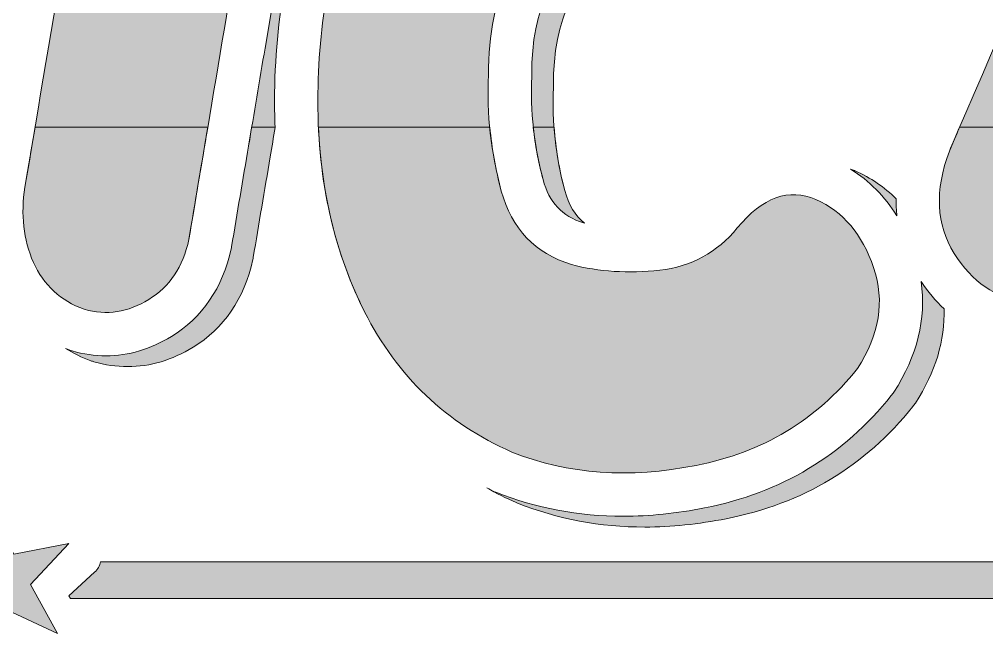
# Model space of a CAD drawing. Header units: inches. Extents: x 50 to 1030, y -795 to -172.
# Drawn here: x 591 to 837.2, y -795.4 to -634.8 of the extents above; entities that cross this region are included whole.
import ezdxf

# ---------------------------------------------------------------- set-up
doc = ezdxf.new("R2010")
doc.units = ezdxf.units.IN
doc.header["$MEASUREMENT"] = 0
doc.layers.add('Layer 1', color=7, linetype='Continuous')

# ---------------------------------------------------------------- blocks, each defined once
blk = doc.blocks.new('block 4')
at = {"layer": 'Layer 1', "true_color": 0x2b568d}
h = blk.add_hatch(color=167, dxfattribs=at)
h.dxf.hatch_style = 2
edge = h.paths.add_edge_path()
edge.add_spline(control_points=[(966.82, -717.3), (972.25, -715.33), (976.65, -711.28), (979.92, -705.26), (983.2, -699.24), (983.85, -692.78), (981.89, -686.11), (963.08, -630.94), (946.71, -574.68), (932.77, -517.55), (929.59, -507.48), (923.42, -501.46), (914.34, -499.49), (905.27, -497.52), (898.25, -501.57), (893.2, -511.53), (872.05, -564.17), (850.26, -616.38), (827.71, -668.27), (823.97, -678.34), (824.34, -686.98), (828.93, -694.32), (833.51, -701.65), (839.5, -705.7), (846.98, -706.57), (854.37, -707.45), (860.36, -703.18), (865.04, -693.88), (868.03, -686.98), (870.93, -680.2), (873.83, -673.3), (874.96, -670.78), (876.08, -668.16), (877.2, -665.53), (895.25, -668.49), (913.31, -671.11), (931.46, -673.19), (934.27, -682.06), (937.17, -690.81), (940.16, -699.57), (942.41, -706.14), (945.87, -711.17), (950.55, -714.67), (955.13, -718.18), (960.56, -719.05), (966.82, -717.3)], knot_values=[0, 0, 0, 0, 1, 1, 1, 2, 2, 2, 3, 3, 3, 4, 4, 4, 5, 5, 5, 6, 6, 6, 7, 7, 7, 8, 8, 8, 9, 9, 9, 10, 10, 10, 11, 11, 11, 12, 12, 12, 13, 13, 13, 14, 14, 14, 15, 15, 15, 15], degree=3, periodic=1)
edge = h.paths.add_edge_path()
edge.add_spline(control_points=[(897.31, -618.03), (898.44, -615.18), (899.65, -612.44), (900.78, -609.6), (903.02, -604.34), (905.27, -598.98), (907.42, -593.73), (909.94, -602.7), (912.56, -611.68), (915.18, -620.54), (909.2, -619.78), (903.21, -618.9), (897.31, -618.03)], knot_values=[0, 0, 0, 0, 1, 1, 1, 2, 2, 2, 3, 3, 3, 4, 4, 4, 4], degree=3, periodic=1)
h = blk.add_hatch(color=167, dxfattribs=at)
h.dxf.hatch_style = 2
edge = h.paths.add_edge_path()
edge.add_spline(control_points=[(667.32, -594.53), (667.43, -594.25), (667.57, -593.99), (667.68, -593.71), (667.68, -593.71), (676.15, -543.71), (676.15, -543.71), (677.62, -534.5), (676.59, -525.94), (673.08, -518.17), (669.39, -510), (663.15, -504.07), (655.03, -500.89), (660.48, -504.3), (664.76, -509.21), (667.57, -515.42), (671.07, -523.18), (672.11, -531.74), (670.63, -540.95), (670.63, -540.95), (661.99, -592), (661.99, -592), (661.99, -592), (653.52, -642.06), (653.52, -642.06), (652.13, -650.37), (650.73, -658.69), (649.32, -667), (647.87, -675.54), (646.43, -684.08), (645.01, -692.62), (644.98, -692.8), (644.94, -692.98), (644.91, -693.15), (642.76, -703.04), (637.5, -710.74), (629.68, -715.44), (624.41, -718.72), (618.81, -720.38), (613.02, -720.38), (610.17, -720.38), (607.27, -719.96), (604.42, -719.14), (604.17, -719.07), (603.92, -718.99), (603.68, -718.9), (603.35, -718.78), (603.03, -718.62), (602.71, -718.49), (604.71, -719.74), (606.87, -720.81), (609.19, -721.66), (609.44, -721.75), (609.68, -721.83), (609.93, -721.9), (612.78, -722.72), (615.68, -723.14), (618.54, -723.14), (624.32, -723.14), (629.92, -721.47), (635.2, -718.2), (643.01, -713.5), (648.27, -705.8), (650.42, -695.91), (650.46, -695.73), (650.49, -695.56), (650.52, -695.38), (651.94, -686.84), (653.39, -678.3), (654.83, -669.76), (655.25, -667.27), (655.67, -664.79), (656.09, -662.3), (655.96, -659.38), (655.9, -656.43), (655.95, -653.44), (656.25, -632.46), (660.07, -612.65), (667.32, -594.53)], knot_values=[0, 0, 0, 0, 1, 1, 1, 2, 2, 2, 3, 3, 3, 4, 4, 4, 5, 5, 5, 6, 6, 6, 7, 7, 7, 8, 8, 8, 9, 9, 9, 10, 10, 10, 11, 11, 11, 12, 12, 12, 13, 13, 13, 14, 14, 14, 15, 15, 15, 16, 16, 16, 17, 17, 17, 18, 18, 18, 19, 19, 19, 20, 20, 20, 21, 21, 21, 22, 22, 22, 23, 23, 23, 24, 24, 24, 25, 25, 25, 26, 26, 26, 26], degree=3, periodic=1)
h = blk.add_hatch(color=167, dxfattribs=at)
h.dxf.hatch_style = 2
edge = h.paths.add_edge_path()
edge.add_spline(control_points=[(623.93, -706.03), (629.26, -702.85), (632.63, -697.71), (634.13, -690.81), (636.94, -673.96), (639.83, -657.1), (642.64, -640.25), (648.35, -606.53), (654.05, -572.82), (659.76, -539.11), (660.88, -532.1), (660.14, -525.76), (657.52, -519.96), (654.9, -514.15), (650.6, -510.1), (644.61, -508.02), (638.99, -506.38), (633.48, -507.15), (628.14, -510.43), (622.81, -513.72), (619.44, -518.75), (618.04, -525.65), (616.63, -533.97), (615.23, -542.39), (613.83, -550.71), (606.62, -592.96), (599.51, -635.21), (592.4, -677.46), (591.28, -684.36), (592.03, -690.81), (594.56, -696.62), (597.17, -702.42), (601.48, -706.36), (607.47, -708.55), (613.17, -710.19), (618.69, -709.31), (623.93, -706.03)], knot_values=[0, 0, 0, 0, 1, 1, 1, 2, 2, 2, 3, 3, 3, 4, 4, 4, 5, 5, 5, 6, 6, 6, 7, 7, 7, 8, 8, 8, 9, 9, 9, 10, 10, 10, 11, 11, 11, 12, 12, 12, 12], degree=3, periodic=1)
h = blk.add_hatch(color=167, dxfattribs=at)
h.dxf.hatch_style = 2
edge = h.paths.add_edge_path()
edge.add_spline(control_points=[(763.24, -748.28), (780.17, -744.99), (793.83, -736.79), (804.31, -723.65), (809.92, -715), (811.33, -706.47), (808.43, -697.93), (805.53, -689.39), (800.66, -683.7), (793.74, -680.63), (786.82, -677.68), (780.17, -679.98), (773.72, -687.86), (768.57, -694.1), (762.02, -697.71), (753.98, -698.59), (746.03, -699.46), (738.45, -699.02), (731.53, -697.16), (722.26, -694.32), (716.28, -688.08), (713.65, -678.45), (711.04, -668.7), (709.91, -658.85), (710.38, -648.89), (710.29, -628.21), (717.77, -612.88), (732.93, -602.92), (740.6, -598.32), (749.67, -596.03), (760.15, -595.81), (770.63, -595.59), (779.61, -598), (787.19, -602.7), (795.52, -607.74), (802.81, -607.63), (808.99, -602.37), (815.16, -597.23), (818.62, -590.22), (819.47, -581.36), (820.31, -572.49), (816.85, -565.05), (809.08, -559.03), (794.11, -549.4), (777.93, -544.91), (760.25, -545.68), (742.56, -546.33), (726.19, -550.82), (711.13, -559.25), (695.6, -568.33), (684.47, -581.47), (677.54, -598.65), (670.71, -615.73), (667.25, -634.01), (666.97, -653.6), (666.69, -674.18), (670.62, -692.78), (678.86, -709.2), (687.18, -725.62), (699.62, -737.55), (716.37, -744.89), (730.68, -750.58), (746.31, -751.67), (763.24, -748.28)], knot_values=[0, 0, 0, 0, 1, 1, 1, 2, 2, 2, 3, 3, 3, 4, 4, 4, 5, 5, 5, 6, 6, 6, 7, 7, 7, 8, 8, 8, 9, 9, 9, 10, 10, 10, 11, 11, 11, 12, 12, 12, 13, 13, 13, 14, 14, 14, 15, 15, 15, 16, 16, 16, 17, 17, 17, 18, 18, 18, 19, 19, 19, 20, 20, 20, 21, 21, 21, 21], degree=3, periodic=1)
h = blk.add_hatch(color=167, dxfattribs=at)
h.dxf.hatch_style = 2
edge = h.paths.add_edge_path()
edge.add_spline(control_points=[(726.92, -651.6), (726.85, -634.82), (732.53, -622.85), (744.3, -615.02), (750.19, -611.55), (757.26, -609.77), (765.9, -609.59), (766.26, -609.58), (766.62, -609.58), (766.97, -609.58), (772.37, -609.58), (777.17, -610.44), (781.52, -612.15), (781.47, -612.12), (781.42, -612.1), (781.37, -612.07), (775.68, -608.54), (769.17, -606.82), (761.46, -606.82), (761.1, -606.82), (760.74, -606.82), (760.38, -606.83), (751.74, -607.01), (744.68, -608.79), (738.79, -612.26), (727.02, -620.09), (721.33, -632.06), (721.41, -648.84), (721.41, -649.03), (721.4, -649.22), (721.4, -649.41), (720.99, -658.08), (721.97, -666.88), (724.29, -675.55), (725.89, -681.41), (729.07, -684.82), (734.59, -686.56), (734.67, -686.59), (734.77, -686.6), (734.85, -686.63), (732.43, -684.69), (730.81, -681.98), (729.81, -678.31), (727.48, -669.64), (726.5, -660.83), (726.91, -652.17), (726.92, -651.98), (726.92, -651.79), (726.92, -651.6)], knot_values=[0, 0, 0, 0, 1, 1, 1, 2, 2, 2, 3, 3, 3, 4, 4, 4, 5, 5, 5, 6, 6, 6, 7, 7, 7, 8, 8, 8, 9, 9, 9, 10, 10, 10, 11, 11, 11, 12, 12, 12, 13, 13, 13, 14, 14, 14, 15, 15, 15, 16, 16, 16, 16], degree=3, periodic=1)
h = blk.add_hatch(color=167, dxfattribs=at)
h.dxf.hatch_style = 2
edge = h.paths.add_edge_path()
edge.add_spline(control_points=[(803.58, -673.25), (803.25, -673.11), (802.92, -673.01), (802.59, -672.88), (807.35, -675.83), (811.27, -679.81), (814.36, -684.79), (814.21, -683.36), (814.16, -681.9), (814.19, -680.42), (811.17, -677.46), (807.69, -675.07), (803.71, -673.31), (803.67, -673.29), (803.62, -673.27), (803.58, -673.25)], knot_values=[0, 0, 0, 0, 1, 1, 1, 2, 2, 2, 3, 3, 3, 4, 4, 4, 5, 5, 5, 5], degree=3, periodic=1)
h = blk.add_hatch(color=167, dxfattribs=at)
h.dxf.hatch_style = 2
edge = h.paths.add_edge_path()
edge.add_spline(control_points=[(813.56, -729.65), (813.36, -729.96), (813.15, -730.25), (812.93, -730.53), (800.81, -745.71), (784.8, -755.33), (765.41, -759.09), (758.34, -760.51), (751.37, -761.22), (744.68, -761.22), (733.35, -761.22), (722.46, -759.17), (712.29, -755.13), (712.18, -755.09), (712.06, -755.04), (711.94, -754.99), (711.26, -754.69), (710.63, -754.33), (709.97, -754.02), (712.38, -755.35), (714.87, -756.61), (717.46, -757.74), (717.57, -757.79), (717.69, -757.84), (717.81, -757.89), (727.97, -761.93), (738.87, -763.98), (750.19, -763.98), (756.88, -763.98), (763.85, -763.26), (770.92, -761.85), (790.32, -758.09), (806.33, -748.47), (818.44, -733.28), (818.67, -733), (818.88, -732.71), (819.07, -732.41), (824.21, -724.49), (826.61, -716.45), (826.37, -708.4), (824.25, -706.4), (822.28, -704.12), (820.52, -701.52), (821.86, -710.96), (819.57, -720.39), (813.56, -729.65)], knot_values=[0, 0, 0, 0, 1, 1, 1, 2, 2, 2, 3, 3, 3, 4, 4, 4, 5, 5, 5, 6, 6, 6, 7, 7, 7, 8, 8, 8, 9, 9, 9, 10, 10, 10, 11, 11, 11, 12, 12, 12, 13, 13, 13, 14, 14, 14, 15, 15, 15, 15], degree=3, periodic=1)
at = {"layer": 'Layer 1', "lineweight": 0}
for points, knots in [([(966.82, -717.3), (972.25, -715.33), (976.65, -711.28), (979.92, -705.26), (983.2, -699.24), (983.85, -692.78), (981.89, -686.11), (963.08, -630.94), (946.71, -574.68), (932.77, -517.55), (929.59, -507.48), (923.42, -501.46), (914.34, -499.49), (905.27, -497.52), (898.25, -501.57), (893.2, -511.53), (872.05, -564.17), (850.26, -616.38), (827.71, -668.27), (823.97, -678.34), (824.34, -686.98), (828.93, -694.32), (833.51, -701.65), (839.5, -705.7), (846.98, -706.57), (854.37, -707.45), (860.36, -703.18), (865.04, -693.88), (868.03, -686.98), (870.93, -680.2), (873.83, -673.3), (874.96, -670.78), (876.08, -668.16), (877.2, -665.53), (895.25, -668.49), (913.31, -671.11), (931.46, -673.19), (934.27, -682.06), (937.17, -690.81), (940.16, -699.57), (942.41, -706.14), (945.87, -711.17), (950.55, -714.67), (955.13, -718.18), (960.56, -719.05), (966.82, -717.3)], [0, 0, 0, 0, 1, 1, 1, 2, 2, 2, 3, 3, 3, 4, 4, 4, 5, 5, 5, 6, 6, 6, 7, 7, 7, 8, 8, 8, 9, 9, 9, 10, 10, 10, 11, 11, 11, 12, 12, 12, 13, 13, 13, 14, 14, 14, 15, 15, 15, 15]), ([(667.32, -594.53), (667.43, -594.25), (667.57, -593.99), (667.68, -593.71), (667.68, -593.71), (676.15, -543.71), (676.15, -543.71), (677.62, -534.5), (676.59, -525.94), (673.08, -518.17), (669.39, -510), (663.15, -504.07), (655.03, -500.89), (660.48, -504.3), (664.76, -509.21), (667.57, -515.42), (671.07, -523.18), (672.11, -531.74), (670.63, -540.95), (670.63, -540.95), (661.99, -592), (661.99, -592), (661.99, -592), (653.52, -642.06), (653.52, -642.06), (652.13, -650.37), (650.73, -658.69), (649.32, -667), (647.87, -675.54), (646.43, -684.08), (645.01, -692.62), (644.98, -692.8), (644.94, -692.98), (644.91, -693.15), (642.76, -703.04), (637.5, -710.74), (629.68, -715.44), (624.41, -718.72), (618.81, -720.38), (613.02, -720.38), (610.17, -720.38), (607.27, -719.96), (604.42, -719.14), (604.17, -719.07), (603.92, -718.99), (603.68, -718.9), (603.35, -718.78), (603.03, -718.62), (602.71, -718.49), (604.71, -719.74), (606.87, -720.81), (609.19, -721.66), (609.44, -721.75), (609.68, -721.83), (609.93, -721.9), (612.78, -722.72), (615.68, -723.14), (618.54, -723.14), (624.32, -723.14), (629.92, -721.47), (635.2, -718.2), (643.01, -713.5), (648.27, -705.8), (650.42, -695.91), (650.46, -695.73), (650.49, -695.56), (650.52, -695.38), (651.94, -686.84), (653.39, -678.3), (654.83, -669.76), (655.25, -667.27), (655.67, -664.79), (656.09, -662.3), (655.96, -659.38), (655.9, -656.43), (655.95, -653.44), (656.25, -632.46), (660.07, -612.65), (667.32, -594.53)], [0, 0, 0, 0, 1, 1, 1, 2, 2, 2, 3, 3, 3, 4, 4, 4, 5, 5, 5, 6, 6, 6, 7, 7, 7, 8, 8, 8, 9, 9, 9, 10, 10, 10, 11, 11, 11, 12, 12, 12, 13, 13, 13, 14, 14, 14, 15, 15, 15, 16, 16, 16, 17, 17, 17, 18, 18, 18, 19, 19, 19, 20, 20, 20, 21, 21, 21, 22, 22, 22, 23, 23, 23, 24, 24, 24, 25, 25, 25, 26, 26, 26, 26]), ([(623.93, -706.03), (629.26, -702.85), (632.63, -697.71), (634.13, -690.81), (636.94, -673.96), (639.83, -657.1), (642.64, -640.25), (648.35, -606.53), (654.05, -572.82), (659.76, -539.11), (660.88, -532.1), (660.14, -525.76), (657.52, -519.96), (654.9, -514.15), (650.6, -510.1), (644.61, -508.02), (638.99, -506.38), (633.48, -507.15), (628.14, -510.43), (622.81, -513.72), (619.44, -518.75), (618.04, -525.65), (616.63, -533.97), (615.23, -542.39), (613.83, -550.71), (606.62, -592.96), (599.51, -635.21), (592.4, -677.46), (591.28, -684.36), (592.03, -690.81), (594.56, -696.62), (597.17, -702.42), (601.48, -706.36), (607.47, -708.55), (613.17, -710.19), (618.69, -709.31), (623.93, -706.03)], [0, 0, 0, 0, 1, 1, 1, 2, 2, 2, 3, 3, 3, 4, 4, 4, 5, 5, 5, 6, 6, 6, 7, 7, 7, 8, 8, 8, 9, 9, 9, 10, 10, 10, 11, 11, 11, 12, 12, 12, 12]), ([(763.24, -748.28), (780.17, -744.99), (793.83, -736.79), (804.31, -723.65), (809.92, -715), (811.33, -706.47), (808.43, -697.93), (805.53, -689.39), (800.66, -683.7), (793.74, -680.63), (786.82, -677.68), (780.17, -679.98), (773.72, -687.86), (768.57, -694.1), (762.02, -697.71), (753.98, -698.59), (746.03, -699.46), (738.45, -699.02), (731.53, -697.16), (722.26, -694.32), (716.28, -688.08), (713.65, -678.45), (711.04, -668.7), (709.91, -658.85), (710.38, -648.89), (710.29, -628.21), (717.77, -612.88), (732.93, -602.92), (740.6, -598.32), (749.67, -596.03), (760.15, -595.81), (770.63, -595.59), (779.61, -598), (787.19, -602.7), (795.52, -607.74), (802.81, -607.63), (808.99, -602.37), (815.16, -597.23), (818.62, -590.22), (819.47, -581.36), (820.31, -572.49), (816.85, -565.05), (809.08, -559.03), (794.11, -549.4), (777.93, -544.91), (760.25, -545.68), (742.56, -546.33), (726.19, -550.82), (711.13, -559.25), (695.6, -568.33), (684.47, -581.47), (677.54, -598.65), (670.71, -615.73), (667.25, -634.01), (666.97, -653.6), (666.69, -674.18), (670.62, -692.78), (678.86, -709.2), (687.18, -725.62), (699.62, -737.55), (716.37, -744.89), (730.68, -750.58), (746.31, -751.67), (763.24, -748.28)], [0, 0, 0, 0, 1, 1, 1, 2, 2, 2, 3, 3, 3, 4, 4, 4, 5, 5, 5, 6, 6, 6, 7, 7, 7, 8, 8, 8, 9, 9, 9, 10, 10, 10, 11, 11, 11, 12, 12, 12, 13, 13, 13, 14, 14, 14, 15, 15, 15, 16, 16, 16, 17, 17, 17, 18, 18, 18, 19, 19, 19, 20, 20, 20, 21, 21, 21, 21]), ([(726.92, -651.6), (726.85, -634.82), (732.53, -622.85), (744.3, -615.02), (750.19, -611.55), (757.26, -609.77), (765.9, -609.59), (766.26, -609.58), (766.62, -609.58), (766.97, -609.58), (772.37, -609.58), (777.17, -610.44), (781.52, -612.15), (781.47, -612.12), (781.42, -612.1), (781.37, -612.07), (775.68, -608.54), (769.17, -606.82), (761.46, -606.82), (761.1, -606.82), (760.74, -606.82), (760.38, -606.83), (751.74, -607.01), (744.68, -608.79), (738.79, -612.26), (727.02, -620.09), (721.33, -632.06), (721.41, -648.84), (721.41, -649.03), (721.4, -649.22), (721.4, -649.41), (720.99, -658.08), (721.97, -666.88), (724.29, -675.55), (725.89, -681.41), (729.07, -684.82), (734.59, -686.56), (734.67, -686.59), (734.77, -686.6), (734.85, -686.63), (732.43, -684.69), (730.81, -681.98), (729.81, -678.31), (727.48, -669.64), (726.5, -660.83), (726.91, -652.17), (726.92, -651.98), (726.92, -651.79), (726.92, -651.6)], [0, 0, 0, 0, 1, 1, 1, 2, 2, 2, 3, 3, 3, 4, 4, 4, 5, 5, 5, 6, 6, 6, 7, 7, 7, 8, 8, 8, 9, 9, 9, 10, 10, 10, 11, 11, 11, 12, 12, 12, 13, 13, 13, 14, 14, 14, 15, 15, 15, 16, 16, 16, 16]), ([(803.58, -673.25), (803.25, -673.11), (802.92, -673.01), (802.59, -672.88), (807.35, -675.83), (811.27, -679.81), (814.36, -684.79), (814.21, -683.36), (814.16, -681.9), (814.19, -680.42), (811.17, -677.46), (807.69, -675.07), (803.71, -673.31), (803.67, -673.29), (803.62, -673.27), (803.58, -673.25)], [0, 0, 0, 0, 1, 1, 1, 2, 2, 2, 3, 3, 3, 4, 4, 4, 5, 5, 5, 5]), ([(813.56, -729.65), (813.36, -729.96), (813.15, -730.25), (812.93, -730.53), (800.81, -745.71), (784.8, -755.33), (765.41, -759.09), (758.34, -760.51), (751.37, -761.22), (744.68, -761.22), (733.35, -761.22), (722.46, -759.17), (712.29, -755.13), (712.18, -755.09), (712.06, -755.04), (711.94, -754.99), (711.26, -754.69), (710.63, -754.33), (709.97, -754.02), (712.38, -755.35), (714.87, -756.61), (717.46, -757.74), (717.57, -757.79), (717.69, -757.84), (717.81, -757.89), (727.97, -761.93), (738.87, -763.98), (750.19, -763.98), (756.88, -763.98), (763.85, -763.26), (770.92, -761.85), (790.32, -758.09), (806.33, -748.47), (818.44, -733.28), (818.67, -733), (818.88, -732.71), (819.07, -732.41), (824.21, -724.49), (826.61, -716.45), (826.37, -708.4), (824.25, -706.4), (822.28, -704.12), (820.52, -701.52), (821.86, -710.96), (819.57, -720.39), (813.56, -729.65)], [0, 0, 0, 0, 1, 1, 1, 2, 2, 2, 3, 3, 3, 4, 4, 4, 5, 5, 5, 6, 6, 6, 7, 7, 7, 8, 8, 8, 9, 9, 9, 10, 10, 10, 11, 11, 11, 12, 12, 12, 13, 13, 13, 14, 14, 14, 15, 15, 15, 15])]:
    blk.add_open_spline(points, degree=3, knots=knots, dxfattribs=at)
blk = doc.blocks.new('block 5')
at = {"layer": 'Layer 1', "true_color": 0xd21b30}
h = blk.add_hatch(color=242, dxfattribs=at)
h.dxf.hatch_style = 2
edge = h.paths.add_edge_path()
edge.add_spline(control_points=[(594.98, -662.23), (594.12, -667.31), (593.26, -672.38), (592.4, -677.46), (591.28, -684.36), (592.03, -690.81), (594.56, -696.62), (597.17, -702.42), (601.48, -706.36), (607.47, -708.55), (613.17, -710.19), (618.69, -709.31), (623.93, -706.03), (629.26, -702.85), (632.63, -697.71), (634.13, -690.81), (635.72, -681.29), (637.33, -671.76), (638.94, -662.23), (638.94, -662.23), (594.98, -662.23), (594.98, -662.23)], knot_values=[0, 0, 0, 0, 1, 1, 1, 2, 2, 2, 3, 3, 3, 4, 4, 4, 5, 5, 5, 6, 6, 6, 7, 7, 7, 7], degree=3, periodic=1)
h = blk.add_hatch(color=242, dxfattribs=at)
h.dxf.hatch_style = 2
edge = h.paths.add_edge_path()
edge.add_spline(control_points=[(650.12, -662.23), (649.85, -663.82), (649.59, -665.41), (649.32, -667), (647.87, -675.54), (646.43, -684.08), (645.01, -692.62), (644.98, -692.8), (644.94, -692.98), (644.91, -693.15), (642.76, -703.04), (637.5, -710.74), (629.68, -715.44), (624.41, -718.72), (618.81, -720.38), (613.02, -720.38), (610.17, -720.38), (607.27, -719.96), (604.42, -719.14), (604.17, -719.07), (603.92, -718.99), (603.68, -718.9), (603.34, -718.78), (603.03, -718.62), (602.71, -718.49), (604.71, -719.74), (606.87, -720.81), (609.19, -721.66), (609.44, -721.75), (609.68, -721.83), (609.93, -721.9), (612.78, -722.72), (615.68, -723.14), (618.54, -723.14), (624.32, -723.14), (629.92, -721.47), (635.19, -718.2), (643.01, -713.5), (648.27, -705.8), (650.42, -695.91), (650.46, -695.73), (650.49, -695.56), (650.52, -695.38), (651.94, -686.84), (653.39, -678.3), (654.83, -669.76), (655.25, -667.27), (655.67, -664.79), (656.09, -662.3), (656.09, -662.28), (656.09, -662.25), (656.09, -662.23), (656.09, -662.23), (650.12, -662.23), (650.12, -662.23)], knot_values=[0, 0, 0, 0, 1, 1, 1, 2, 2, 2, 3, 3, 3, 4, 4, 4, 5, 5, 5, 6, 6, 6, 7, 7, 7, 8, 8, 8, 9, 9, 9, 10, 10, 10, 11, 11, 11, 12, 12, 12, 13, 13, 13, 14, 14, 14, 15, 15, 15, 16, 16, 16, 17, 17, 17, 18, 18, 18, 18], degree=3, periodic=1)
h = blk.add_hatch(color=242, dxfattribs=at)
h.dxf.hatch_style = 2
edge = h.paths.add_edge_path()
edge.add_spline(control_points=[(793.74, -680.63), (786.82, -677.68), (780.17, -679.98), (773.72, -687.86), (768.57, -694.1), (762.02, -697.71), (753.98, -698.59), (746.03, -699.46), (738.45, -699.02), (731.53, -697.16), (722.26, -694.32), (716.28, -688.08), (713.65, -678.45), (712.21, -673.07), (711.27, -667.67), (710.75, -662.23), (710.75, -662.23), (667.13, -662.23), (667.13, -662.23), (667.92, -679.4), (671.79, -695.11), (678.86, -709.2), (687.18, -725.62), (699.62, -737.55), (716.37, -744.89), (730.68, -750.58), (746.31, -751.67), (763.24, -748.28), (780.17, -744.99), (793.83, -736.79), (804.31, -723.65), (809.92, -715), (811.33, -706.47), (808.43, -697.93), (805.53, -689.39), (800.66, -683.7), (793.74, -680.63)], knot_values=[0, 0, 0, 0, 1, 1, 1, 2, 2, 2, 3, 3, 3, 4, 4, 4, 5, 5, 5, 6, 6, 6, 7, 7, 7, 8, 8, 8, 9, 9, 9, 10, 10, 10, 11, 11, 11, 12, 12, 12, 12], degree=3, periodic=1)
h = blk.add_hatch(color=242, dxfattribs=at)
h.dxf.hatch_style = 2
edge = h.paths.add_edge_path()
edge.add_spline(control_points=[(729.81, -678.31), (728.38, -672.98), (727.52, -667.6), (727.12, -662.23), (727.12, -662.23), (721.8, -662.23), (721.8, -662.23), (722.28, -666.68), (723.11, -671.13), (724.29, -675.55), (725.89, -681.41), (729.07, -684.82), (734.59, -686.56), (734.67, -686.59), (734.77, -686.6), (734.85, -686.63), (732.43, -684.69), (730.81, -681.98), (729.81, -678.31)], knot_values=[0, 0, 0, 0, 1, 1, 1, 2, 2, 2, 3, 3, 3, 4, 4, 4, 5, 5, 5, 6, 6, 6, 6], degree=3, periodic=1)
h = blk.add_hatch(color=242, dxfattribs=at)
h.dxf.hatch_style = 2
edge = h.paths.add_edge_path()
edge.add_spline(control_points=[(973.94, -662.23), (973.94, -662.23), (830.31, -662.23), (830.31, -662.23), (829.44, -664.24), (828.58, -666.26), (827.71, -668.27), (823.97, -678.34), (824.34, -686.98), (828.93, -694.32), (833.51, -701.65), (839.5, -705.7), (846.98, -706.57), (854.37, -707.45), (860.36, -703.18), (865.04, -693.88), (868.03, -686.98), (870.93, -680.2), (873.83, -673.3), (874.96, -670.78), (876.08, -668.16), (877.2, -665.53), (895.25, -668.49), (913.31, -671.11), (931.46, -673.19), (934.27, -682.06), (937.17, -690.81), (940.16, -699.57), (942.41, -706.14), (945.87, -711.17), (950.55, -714.67), (955.13, -718.18), (960.56, -719.05), (966.82, -717.3), (972.25, -715.33), (976.65, -711.28), (979.92, -705.26), (983.2, -699.24), (983.85, -692.78), (981.89, -686.11), (979.18, -678.17), (976.54, -670.21), (973.94, -662.23)], knot_values=[0, 0, 0, 0, 1, 1, 1, 2, 2, 2, 3, 3, 3, 4, 4, 4, 5, 5, 5, 6, 6, 6, 7, 7, 7, 8, 8, 8, 9, 9, 9, 10, 10, 10, 11, 11, 11, 12, 12, 12, 13, 13, 13, 14, 14, 14, 14], degree=3, periodic=1)
h = blk.add_hatch(color=242, dxfattribs=at)
h.dxf.hatch_style = 2
edge = h.paths.add_edge_path()
edge.add_spline(control_points=[(803.58, -673.25), (803.25, -673.11), (802.92, -673.01), (802.59, -672.88), (807.35, -675.83), (811.27, -679.81), (814.36, -684.79), (814.21, -683.36), (814.16, -681.9), (814.19, -680.42), (811.17, -677.46), (807.69, -675.07), (803.71, -673.31), (803.67, -673.29), (803.62, -673.27), (803.58, -673.25)], knot_values=[0, 0, 0, 0, 1, 1, 1, 2, 2, 2, 3, 3, 3, 4, 4, 4, 5, 5, 5, 5], degree=3, periodic=1)
h = blk.add_hatch(color=242, dxfattribs=at)
h.dxf.hatch_style = 2
edge = h.paths.add_edge_path()
edge.add_spline(control_points=[(813.56, -729.65), (813.36, -729.96), (813.15, -730.25), (812.93, -730.53), (800.81, -745.71), (784.8, -755.33), (765.41, -759.09), (758.34, -760.51), (751.37, -761.22), (744.68, -761.22), (733.35, -761.22), (722.46, -759.17), (712.29, -755.13), (712.18, -755.09), (712.06, -755.04), (711.94, -754.99), (711.26, -754.69), (710.63, -754.33), (709.97, -754.02), (712.38, -755.35), (714.87, -756.61), (717.46, -757.74), (717.57, -757.79), (717.69, -757.84), (717.81, -757.89), (727.97, -761.93), (738.87, -763.98), (750.19, -763.98), (756.88, -763.98), (763.85, -763.26), (770.92, -761.85), (790.32, -758.09), (806.33, -748.47), (818.44, -733.28), (818.67, -733), (818.88, -732.71), (819.07, -732.41), (824.21, -724.49), (826.61, -716.45), (826.37, -708.4), (824.25, -706.4), (822.28, -704.12), (820.52, -701.52), (821.86, -710.96), (819.57, -720.39), (813.56, -729.65)], knot_values=[0, 0, 0, 0, 1, 1, 1, 2, 2, 2, 3, 3, 3, 4, 4, 4, 5, 5, 5, 6, 6, 6, 7, 7, 7, 8, 8, 8, 9, 9, 9, 10, 10, 10, 11, 11, 11, 12, 12, 12, 13, 13, 13, 14, 14, 14, 15, 15, 15, 15], degree=3, periodic=1)
at = {"layer": 'Layer 1', "lineweight": 0}
for points, knots in [([(594.98, -662.23), (594.12, -667.31), (593.26, -672.38), (592.4, -677.46), (591.28, -684.36), (592.03, -690.81), (594.56, -696.62), (597.17, -702.42), (601.48, -706.36), (607.47, -708.55), (613.17, -710.19), (618.69, -709.31), (623.93, -706.03), (629.26, -702.85), (632.63, -697.71), (634.13, -690.81), (635.72, -681.29), (637.33, -671.76), (638.94, -662.23), (638.94, -662.23), (594.98, -662.23), (594.98, -662.23)], [0, 0, 0, 0, 1, 1, 1, 2, 2, 2, 3, 3, 3, 4, 4, 4, 5, 5, 5, 6, 6, 6, 7, 7, 7, 7]), ([(650.12, -662.23), (649.85, -663.82), (649.59, -665.41), (649.32, -667), (647.87, -675.54), (646.43, -684.08), (645.01, -692.62), (644.98, -692.8), (644.94, -692.98), (644.91, -693.15), (642.76, -703.04), (637.5, -710.74), (629.68, -715.44), (624.41, -718.72), (618.81, -720.38), (613.02, -720.38), (610.17, -720.38), (607.27, -719.96), (604.42, -719.14), (604.17, -719.07), (603.92, -718.99), (603.68, -718.9), (603.34, -718.78), (603.03, -718.62), (602.71, -718.49), (604.71, -719.74), (606.87, -720.81), (609.19, -721.66), (609.44, -721.75), (609.68, -721.83), (609.93, -721.9), (612.78, -722.72), (615.68, -723.14), (618.54, -723.14), (624.32, -723.14), (629.92, -721.47), (635.19, -718.2), (643.01, -713.5), (648.27, -705.8), (650.42, -695.91), (650.46, -695.73), (650.49, -695.56), (650.52, -695.38), (651.94, -686.84), (653.39, -678.3), (654.83, -669.76), (655.25, -667.27), (655.67, -664.79), (656.09, -662.3), (656.09, -662.28), (656.09, -662.25), (656.09, -662.23), (656.09, -662.23), (650.12, -662.23), (650.12, -662.23)], [0, 0, 0, 0, 1, 1, 1, 2, 2, 2, 3, 3, 3, 4, 4, 4, 5, 5, 5, 6, 6, 6, 7, 7, 7, 8, 8, 8, 9, 9, 9, 10, 10, 10, 11, 11, 11, 12, 12, 12, 13, 13, 13, 14, 14, 14, 15, 15, 15, 16, 16, 16, 17, 17, 17, 18, 18, 18, 18]), ([(793.74, -680.63), (786.82, -677.68), (780.17, -679.98), (773.72, -687.86), (768.57, -694.1), (762.02, -697.71), (753.98, -698.59), (746.03, -699.46), (738.45, -699.02), (731.53, -697.16), (722.26, -694.32), (716.28, -688.08), (713.65, -678.45), (712.21, -673.07), (711.27, -667.67), (710.75, -662.23), (710.75, -662.23), (667.13, -662.23), (667.13, -662.23), (667.92, -679.4), (671.79, -695.11), (678.86, -709.2), (687.18, -725.62), (699.62, -737.55), (716.37, -744.89), (730.68, -750.58), (746.31, -751.67), (763.24, -748.28), (780.17, -744.99), (793.83, -736.79), (804.31, -723.65), (809.92, -715), (811.33, -706.47), (808.43, -697.93), (805.53, -689.39), (800.66, -683.7), (793.74, -680.63)], [0, 0, 0, 0, 1, 1, 1, 2, 2, 2, 3, 3, 3, 4, 4, 4, 5, 5, 5, 6, 6, 6, 7, 7, 7, 8, 8, 8, 9, 9, 9, 10, 10, 10, 11, 11, 11, 12, 12, 12, 12]), ([(729.81, -678.31), (728.38, -672.98), (727.52, -667.6), (727.12, -662.23), (727.12, -662.23), (721.8, -662.23), (721.8, -662.23), (722.28, -666.68), (723.11, -671.13), (724.29, -675.55), (725.89, -681.41), (729.07, -684.82), (734.59, -686.56), (734.67, -686.59), (734.77, -686.6), (734.85, -686.63), (732.43, -684.69), (730.81, -681.98), (729.81, -678.31)], [0, 0, 0, 0, 1, 1, 1, 2, 2, 2, 3, 3, 3, 4, 4, 4, 5, 5, 5, 6, 6, 6, 6]), ([(973.94, -662.23), (973.94, -662.23), (830.31, -662.23), (830.31, -662.23), (829.44, -664.24), (828.58, -666.26), (827.71, -668.27), (823.97, -678.34), (824.34, -686.98), (828.93, -694.32), (833.51, -701.65), (839.5, -705.7), (846.98, -706.57), (854.37, -707.45), (860.36, -703.18), (865.04, -693.88), (868.03, -686.98), (870.93, -680.2), (873.83, -673.3), (874.96, -670.78), (876.08, -668.16), (877.2, -665.53), (895.25, -668.49), (913.31, -671.11), (931.46, -673.19), (934.27, -682.06), (937.17, -690.81), (940.16, -699.57), (942.41, -706.14), (945.87, -711.17), (950.55, -714.67), (955.13, -718.18), (960.56, -719.05), (966.82, -717.3), (972.25, -715.33), (976.65, -711.28), (979.92, -705.26), (983.2, -699.24), (983.85, -692.78), (981.89, -686.11), (979.18, -678.17), (976.54, -670.21), (973.94, -662.23)], [0, 0, 0, 0, 1, 1, 1, 2, 2, 2, 3, 3, 3, 4, 4, 4, 5, 5, 5, 6, 6, 6, 7, 7, 7, 8, 8, 8, 9, 9, 9, 10, 10, 10, 11, 11, 11, 12, 12, 12, 13, 13, 13, 14, 14, 14, 14]), ([(803.58, -673.25), (803.25, -673.11), (802.92, -673.01), (802.59, -672.88), (807.35, -675.83), (811.27, -679.81), (814.36, -684.79), (814.21, -683.36), (814.16, -681.9), (814.19, -680.42), (811.17, -677.46), (807.69, -675.07), (803.71, -673.31), (803.67, -673.29), (803.62, -673.27), (803.58, -673.25)], [0, 0, 0, 0, 1, 1, 1, 2, 2, 2, 3, 3, 3, 4, 4, 4, 5, 5, 5, 5]), ([(813.56, -729.65), (813.36, -729.96), (813.15, -730.25), (812.93, -730.53), (800.81, -745.71), (784.8, -755.33), (765.41, -759.09), (758.34, -760.51), (751.37, -761.22), (744.68, -761.22), (733.35, -761.22), (722.46, -759.17), (712.29, -755.13), (712.18, -755.09), (712.06, -755.04), (711.94, -754.99), (711.26, -754.69), (710.63, -754.33), (709.97, -754.02), (712.38, -755.35), (714.87, -756.61), (717.46, -757.74), (717.57, -757.79), (717.69, -757.84), (717.81, -757.89), (727.97, -761.93), (738.87, -763.98), (750.19, -763.98), (756.88, -763.98), (763.85, -763.26), (770.92, -761.85), (790.32, -758.09), (806.33, -748.47), (818.44, -733.28), (818.67, -733), (818.88, -732.71), (819.07, -732.41), (824.21, -724.49), (826.61, -716.45), (826.37, -708.4), (824.25, -706.4), (822.28, -704.12), (820.52, -701.52), (821.86, -710.96), (819.57, -720.39), (813.56, -729.65)], [0, 0, 0, 0, 1, 1, 1, 2, 2, 2, 3, 3, 3, 4, 4, 4, 5, 5, 5, 6, 6, 6, 7, 7, 7, 8, 8, 8, 9, 9, 9, 10, 10, 10, 11, 11, 11, 12, 12, 12, 13, 13, 13, 14, 14, 14, 15, 15, 15, 15])]:
    blk.add_open_spline(points, degree=3, knots=knots, dxfattribs=at)
blk = doc.blocks.new('block 3')
at = {"layer": 'Layer 1'}
for name in ['block 4', 'block 5']:
    blk.add_blockref(name, (0, 0), dxfattribs=at)
blk = doc.blocks.new('block 24')
at = {"layer": 'Layer 1', "true_color": 0xd21b30}
h = blk.add_hatch(color=242, dxfattribs=at)
h.dxf.hatch_style = 2
h.paths.add_polyline_path([(499.84, -765.67), (492.94, -753.2), (491.19, -767.35), (477.2, -770.05), (490.11, -776.09), (488.36, -790.23), (498.09, -779.82), (511, -785.85), (504.1, -773.38), (513.83, -762.97)])
h = blk.add_hatch(color=242, dxfattribs=at)
h.dxf.hatch_style = 2
h.paths.add_polyline_path([(543.36, -767.7), (536.47, -755.23), (534.72, -769.37), (520.72, -772.07), (533.63, -778.11), (531.89, -792.25), (541.61, -781.84), (554.52, -787.87), (547.63, -775.4), (557.35, -764.99)])
h = blk.add_hatch(color=242, dxfattribs=at)
h.dxf.hatch_style = 2
h.paths.add_polyline_path([(603.57, -768.18), (589.57, -770.88), (582.68, -758.41), (580.93, -772.56), (566.94, -775.26), (579.85, -781.3), (578.1, -795.44), (587.83, -785.03), (600.73, -791.06), (593.84, -778.59)])
at = {"layer": 'Layer 1', "lineweight": 0}
for points in [[(499.84, -765.67), (492.94, -753.2), (491.19, -767.35), (477.2, -770.05), (490.11, -776.09), (488.36, -790.23), (498.09, -779.82), (511, -785.85), (504.1, -773.38), (513.83, -762.97), (499.84, -765.67)], [(543.36, -767.7), (536.47, -755.23), (534.72, -769.37), (520.72, -772.07), (533.63, -778.11), (531.89, -792.25), (541.61, -781.84), (554.52, -787.87), (547.63, -775.4), (557.35, -764.99), (543.36, -767.7)], [(603.57, -768.18), (589.57, -770.88), (582.68, -758.41), (580.93, -772.56), (566.94, -775.26), (579.85, -781.3), (578.1, -795.44), (587.83, -785.03), (600.73, -791.06), (593.84, -778.59), (603.57, -768.18)]]:
    blk.add_lwpolyline(points, dxfattribs=at)
blk = doc.blocks.new('block 25')
at = {"layer": 'Layer 1', "true_color": 0x2b568d}
h = blk.add_hatch(color=167, dxfattribs=at)
h.dxf.hatch_style = 2
edge = h.paths.add_edge_path()
edge.add_spline(control_points=[(735.49, -360.86), (735.49, -360.86), (735.49, -370.17), (735.49, -370.17), (735.49, -370.17), (1017.25, -370.17), (1017.25, -370.17), (1017.25, -370.17), (1017.25, -772.84), (1017.25, -772.84), (1017.25, -772.84), (611.67, -772.84), (611.67, -772.84), (611.44, -773.8), (610.96, -774.73), (610.13, -775.48), (610.13, -775.48), (603.57, -781.48), (603.57, -781.48), (603.57, -781.48), (604, -782.15), (604, -782.15), (604, -782.15), (1030, -782.15), (1030, -782.15), (1030, -782.15), (1030, -360.86), (1030, -360.86), (1030, -360.86), (735.49, -360.86), (735.49, -360.86)], knot_values=[0, 0, 0, 0, 1, 1, 1, 2, 2, 2, 3, 3, 3, 4, 4, 4, 5, 5, 5, 6, 6, 6, 7, 7, 7, 8, 8, 8, 9, 9, 9, 10, 10, 10, 10], degree=3, periodic=1)
at = {"layer": 'Layer 1', "lineweight": 0}
blk.add_open_spline([(735.49, -360.86), (735.49, -360.86), (735.49, -370.17), (735.49, -370.17), (735.49, -370.17), (1017.25, -370.17), (1017.25, -370.17), (1017.25, -370.17), (1017.25, -772.84), (1017.25, -772.84), (1017.25, -772.84), (611.67, -772.84), (611.67, -772.84), (611.44, -773.8), (610.96, -774.73), (610.13, -775.48), (610.13, -775.48), (603.57, -781.48), (603.57, -781.48), (603.57, -781.48), (604, -782.15), (604, -782.15), (604, -782.15), (1030, -782.15), (1030, -782.15), (1030, -782.15), (1030, -360.86), (1030, -360.86), (1030, -360.86), (735.49, -360.86), (735.49, -360.86)], degree=3, knots=[0, 0, 0, 0, 1, 1, 1, 2, 2, 2, 3, 3, 3, 4, 4, 4, 5, 5, 5, 6, 6, 6, 7, 7, 7, 8, 8, 8, 9, 9, 9, 10, 10, 10, 10], dxfattribs=at)
blk = doc.blocks.new('block 6')
at = {"layer": 'Layer 1'}
for name in ['block 25', 'block 24']:
    blk.add_blockref(name, (0, 0), dxfattribs=at)
blk = doc.blocks.new('block 2')
at = {"layer": 'Layer 1'}
for name in ['block 6', 'block 3']:
    blk.add_blockref(name, (0, 0), dxfattribs=at)

msp = doc.modelspace()

# ---------------------------------------------------------------- block references
at = {"layer": 'Layer 1'}
msp.add_blockref('block 2', (0, 0), dxfattribs=at)

doc.saveas('drawing.dxf')
